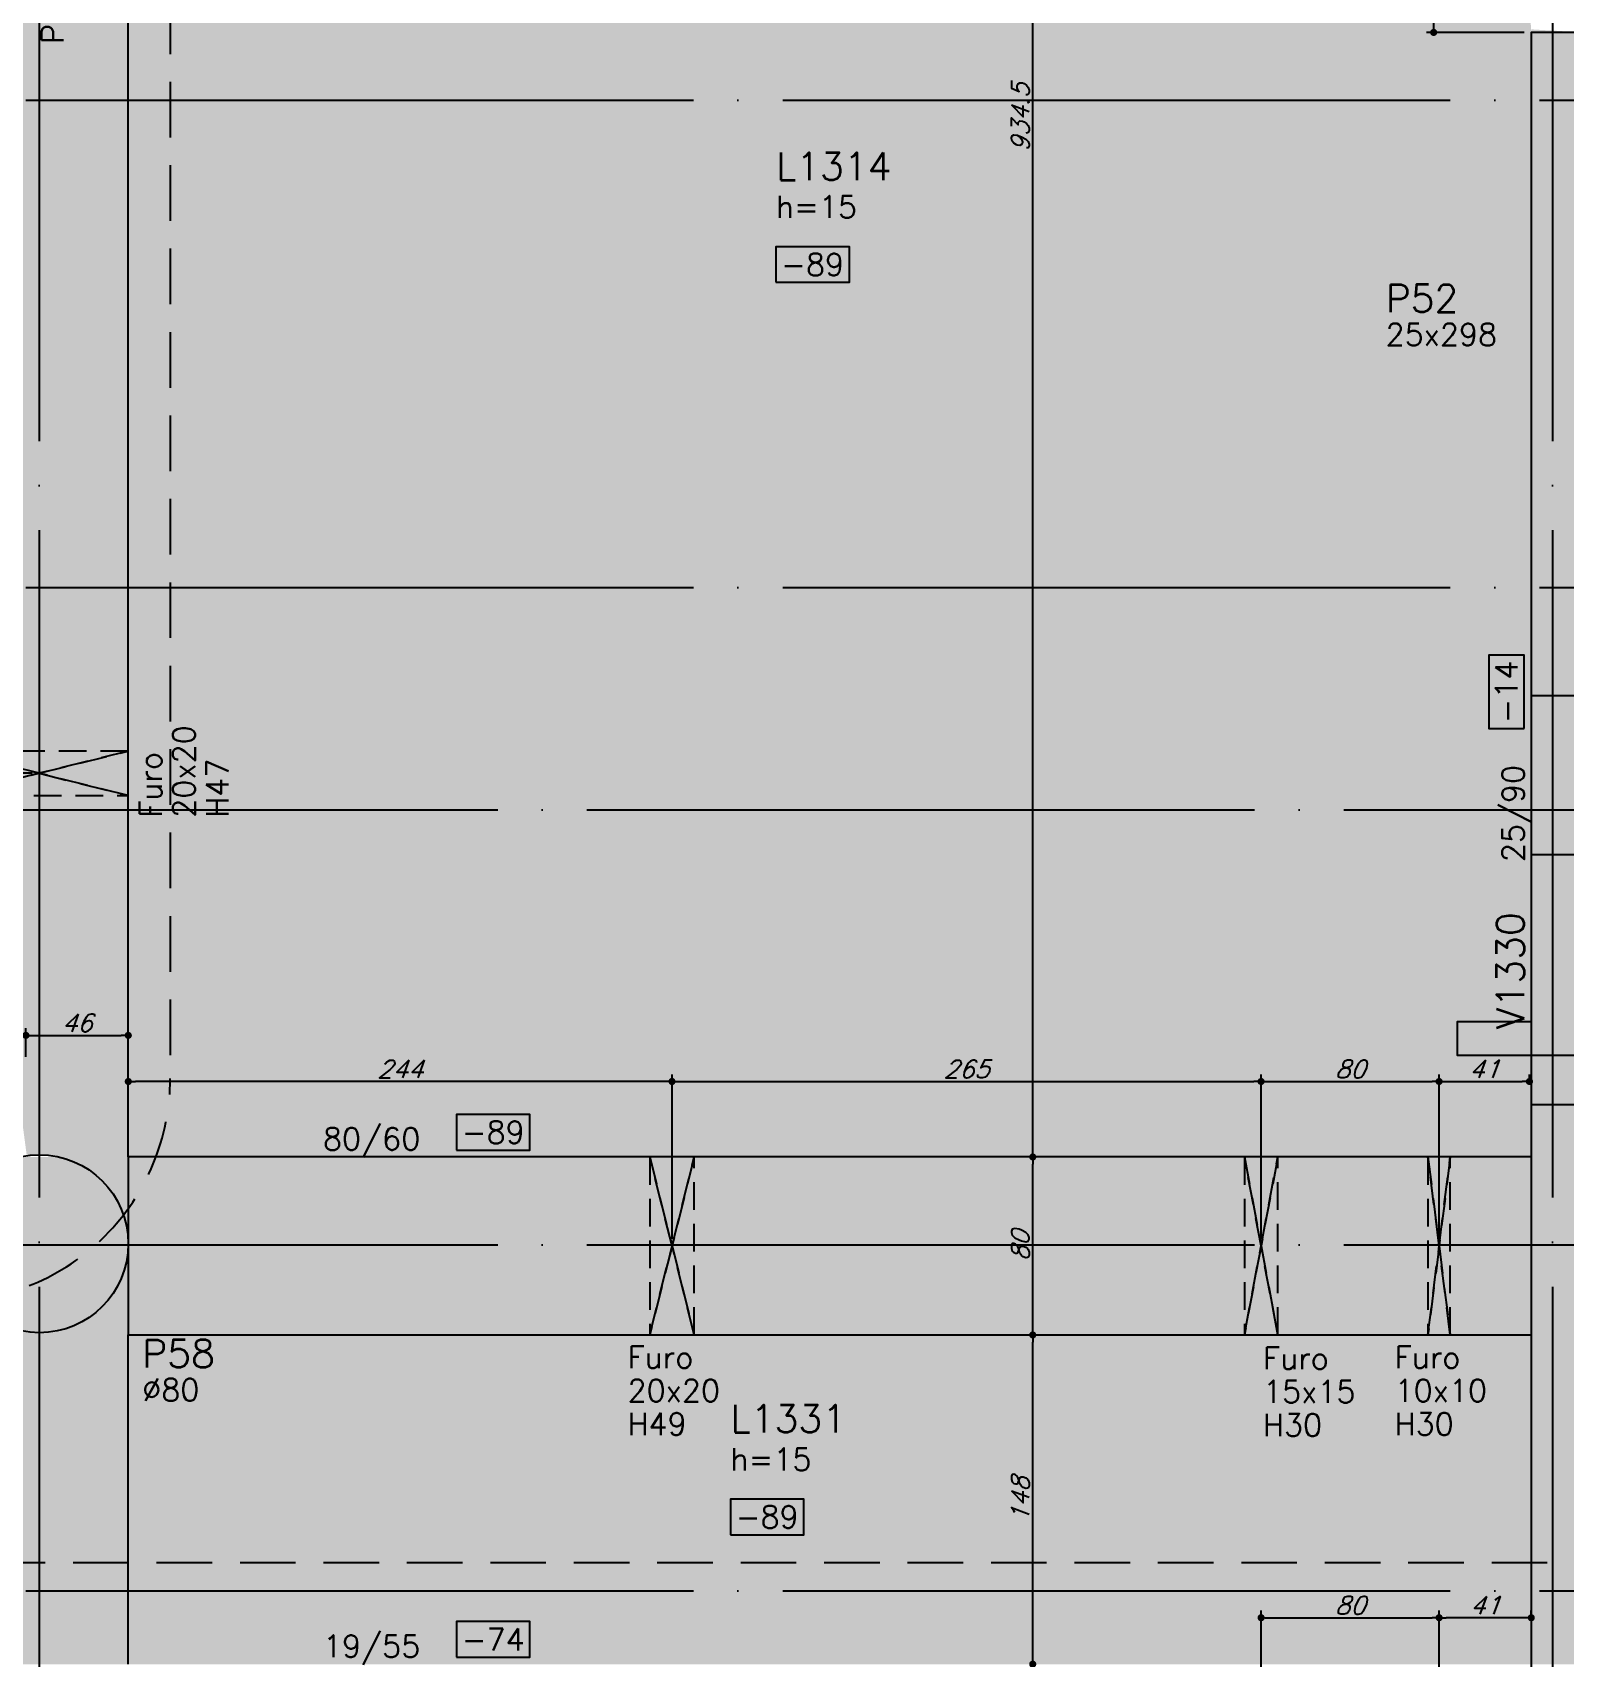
# Model space of a CAD drawing. Extents: x -5051 to 5519, y -2218 to 2282.
# Drawn here: x -2623 to -1935, y 174 to 904 of the extents above; entities that cross this region are included whole.
import ezdxf
from ezdxf.enums import TextEntityAlignment as Align

# ---------------------------------------------------------------- set-up
doc = ezdxf.new("R2010")
doc.units = 0
doc.header["$LTSCALE"] = 50
doc.header["$MEASUREMENT"] = 0
for name, pattern in [('DASHED', [0.75, 0.5, -0.25]), ('EIXO', [6.8, 6, -0.4, 0, -0.4]), ('HIDDEN', [0.375, 0.25, -0.125])]:
    doc.linetypes.add(name, pattern=pattern)
doc.layers.get('0').update_dxf_attribs({"linetype": 'CONTINUOUS'})
doc.layers.get('DEFPOINTS').update_dxf_attribs({"linetype": 'CONTINUOUS'})
for name, color, linetype in [('F-CORTE', 4, 'CONTINUOUS'), ('F-COTAS', 106, 'CONTINUOUS'), ('F-COTAS-FUROS VIGA', 50, 'CONTINUOUS'), ('F-DESNIVEL-8', 11, 'CONTINUOUS'), ('F-EIXO', 12, 'EIXO'), ('F-FURO-PAREDE', 2, 'HIDDEN'), ('F-FURO-PAREDE-TEXTOS', 2, 'CONTINUOUS'), ('F-LAJES-DIM', 2, 'CONTINUOUS'), ('F-LAJES-NOME', 4, 'CONTINUOUS'), ('F-PILARES-DIM', 172, 'CONTINUOUS'), ('F-PILARES-M', 170, 'CONTINUOUS'), ('F-PILARES-NOME', 170, 'CONTINUOUS'), ('F-PILARES-S', 170, 'CONTINUOUS'), ('F-SOLIDO-CORTE', 71, 'CONTINUOUS'), ('F-TEXTO', 6, 'CONTINUOUS'), ('F-TEXTO-YELLOW', 2, 'CONTINUOUS'), ('F-VIGAS', 3, 'CONTINUOUS'), ('F-VIGAS-DIM', 2, 'CONTINUOUS'), ('F-VIGAS-NOME', 4, 'CONTINUOUS')]:
    doc.layers.add(name, color=color, linetype=linetype)
doc.layers.add('F-DESNIVEL-3', color=7, linetype='CONTINUOUS', true_color=0xd5c7ff)
doc.layers.add('F-DESNIVEL-6', color=7, linetype='CONTINUOUS', true_color=0xffdebd)
doc.styles.add('CP-TEXT-INCL', font='simplex.shx', dxfattribs={"oblique": 20})
doc.styles.add('MCP', font='simplex.shx')
doc.styles.add('ROMANS', font='simplex.shx')
doc.dimstyles.new('CP-COTAS-50', dxfattribs={"dimscale": 0.64, "dimtxt": 12.5, "dimasz": 5, "dimexe": 5, "dimexo": 5, "dimgap": 2.5, "dimtad": 1, "dimdec": 1, "dimdsep": 46, "dimtxsty": 'CP-TEXT-INCL', "dimblk1": 'DOT', "dimblk2": 'DOT', "dimsah": 1, "dimcen": 9, "dimclrd": 256, "dimclre": 256, "dimclrt": 256, "dimadec": 0, "dimazin": 0, "dimtfac": 1, "dimtdec": 1, "dimtmove": 2, "dimatfit": 3, "dimldrblk": 'DOT', "dimfxl": 5, "dimtolj": 1, "dimarcsym": 0})

# ---------------------------------------------------------------- blocks, each defined once
blk = doc.blocks.new('*U3')
at = {"layer": 'F-EIXO'}
blk.add_line((0, 0), (7197, 0), dxfattribs=at)
at = {"layer": 'F-TEXTO', "style": 'ROMANS'}
blk.add_attdef('EIXO', text='', height=17.5, dxfattribs=at).set_placement((-28.2072, 0), align=Align.MIDDLE_CENTER)
blk = doc.blocks.new('*U4')
at = {"layer": 'F-EIXO'}
blk.add_line((0, 0), (7285, 0), dxfattribs=at)
at = {"layer": 'F-TEXTO', "style": 'ROMANS'}
blk.add_attdef('EIXO', text='', height=17.5, dxfattribs=at).set_placement((-28.2072, 0), align=Align.MIDDLE_CENTER)
blk = doc.blocks.new('*U214')
at = {"layer": 'F-EIXO'}
blk.add_line((0, 0), (0, -2495.78), dxfattribs=at)
at = {"layer": 'F-TEXTO', "style": 'ROMANS'}
blk.add_attdef('EIXO', text='', height=17.5, rotation=360, dxfattribs=at).set_placement((0, 28.21), align=Align.MIDDLE_CENTER)
blk = doc.blocks.new('*U9')
at = {"layer": 'F-LAJES-DIM', "color": 1}
blk.add_lwpolyline([(0, 0), (33, 0), (33, 16), (0, 16)], close=True, dxfattribs=at)
at = {"layer": 'F-LAJES-DIM', "style": 'MCP'}
blk.add_attdef('DIM', text='', height=10, dxfattribs=at).set_placement((16.5, 8), align=Align.MIDDLE_CENTER)
blk = doc.blocks.new('*U12')
at = {"layer": 'F-VIGAS-DIM', "color": 1}
blk.add_lwpolyline([(0, 0), (33, 0), (33, 16), (0, 16)], close=True, dxfattribs=at)
at = {"layer": 'F-VIGAS-DIM', "style": 'MCP'}
blk.add_attdef('DIM', text='', height=10, dxfattribs=at).set_placement((16.5, 8), align=Align.MIDDLE_CENTER)
blk = doc.blocks.new('_DOT')
at = {"color": 0, "linetype": 'ByBlock'}
blk.add_line((-0.5, 0), (-1, 0), dxfattribs=at)
at = {"color": 0, "linetype": 'ByBlock', "const_width": 0.5}
blk.add_lwpolyline([(-0.25, 0, 1), (0.25, 0, 1)], format="xyb", close=True, dxfattribs=at)
blk = doc.blocks.new('*D94')
at = {"layer": 'DEFPOINTS', "color": 0, "linetype": 'Continuous', "transparency": 16777216}
for p in [(-2173.54, 319), (-2173.54, 319), (-2173.54, 171)]:
    blk.add_point(p, dxfattribs=at)
at = {"layer": 'F-COTAS', "linetype": 'Continuous', "lineweight": -2, "transparency": 16777216}
blk.add_line((-2173.54, 174.2), (-2173.54, 315.8), dxfattribs=at)
at = {"layer": 'F-COTAS', "linetype": 'Continuous', "lineweight": -2, "transparency": 16777216, "xscale": 3.2, "yscale": 3.2, "zscale": 3.2}
for p, rotation in [((-2173.54, 319), 90), ((-2173.54, 171), 270)]:
    blk.add_blockref('_DOT', p, dxfattribs=dict(at, rotation=rotation))
at = {"layer": 'F-COTAS', "linetype": 'Continuous', "transparency": 16777216, "insert": (-2179.14, 245), "char_height": 8, "attachment_point": 5, "rotation": 90, "style": 'CP-TEXT-INCL'}
blk.add_mtext('\\A1;148', dxfattribs=at)
blk = doc.blocks.new('*D95')
at = {"layer": 'DEFPOINTS', "color": 0, "linetype": 'Continuous', "transparency": 16777216}
for p in [(-2173.54, 399), (-2173.54, 399), (-2173.54, 319)]:
    blk.add_point(p, dxfattribs=at)
at = {"layer": 'F-COTAS', "linetype": 'Continuous', "lineweight": -2, "transparency": 16777216}
blk.add_line((-2173.54, 322.2), (-2173.54, 395.8), dxfattribs=at)
at = {"layer": 'F-COTAS', "linetype": 'Continuous', "lineweight": -2, "transparency": 16777216, "xscale": 3.2, "yscale": 3.2, "zscale": 3.2}
for p, rotation in [((-2173.54, 399), 90), ((-2173.54, 319), 270)]:
    blk.add_blockref('_DOT', p, dxfattribs=dict(at, rotation=rotation))
at = {"layer": 'F-COTAS', "linetype": 'Continuous', "transparency": 16777216, "insert": (-2179.14, 359), "char_height": 8, "attachment_point": 5, "rotation": 90, "style": 'CP-TEXT-INCL'}
blk.add_mtext('\\A1;80', dxfattribs=at)
blk = doc.blocks.new('*D96')
at = {"layer": 'DEFPOINTS', "color": 0, "linetype": 'Continuous', "transparency": 16777216}
for p in [(-2173.54, 1333.5), (-2173.54, 1333.5), (-2173.54, 399)]:
    blk.add_point(p, dxfattribs=at)
at = {"layer": 'F-COTAS', "linetype": 'Continuous', "lineweight": -2, "transparency": 16777216}
blk.add_line((-2173.54, 402.2), (-2173.54, 1330.3), dxfattribs=at)
at = {"layer": 'F-COTAS', "linetype": 'Continuous', "lineweight": -2, "transparency": 16777216, "xscale": 3.2, "yscale": 3.2, "zscale": 3.2}
for p, rotation in [((-2173.54, 1333.5), 90), ((-2173.54, 399), 270)]:
    blk.add_blockref('_DOT', p, dxfattribs=dict(at, rotation=rotation))
at = {"layer": 'F-COTAS', "linetype": 'Continuous', "transparency": 16777216, "insert": (-2179.14, 866.25), "char_height": 8, "attachment_point": 5, "rotation": 90, "style": 'CP-TEXT-INCL'}
blk.add_mtext('\\A1;934.5', dxfattribs=at)
blk = doc.blocks.new('*D355')
at = {"layer": 'DEFPOINTS', "color": 0, "linetype": 'Continuous', "transparency": 16777216}
for p in [(-2620, 571.46), (-2693.12, 399), (-2684.34, 399)]:
    blk.add_point(p, dxfattribs=at)
at = {"layer": 'F-COTAS-FUROS VIGA', "linetype": 'Continuous', "lineweight": -2, "transparency": 16777216}
for p, q in [((-2623.2, 571.46), (-2696.32, 571.46)), ((-2693.12, 568.26), (-2693.12, 402.2)), ((-2687.54, 399), (-2696.32, 399))]:
    blk.add_line(p, q, dxfattribs=at)
at = {"layer": 'F-COTAS-FUROS VIGA', "linetype": 'Continuous', "lineweight": -2, "transparency": 16777216, "xscale": 3.2, "yscale": 3.2, "zscale": 3.2}
for p, rotation in [((-2693.12, 571.46), 90), ((-2693.12, 399), 270)]:
    blk.add_blockref('_DOT', p, dxfattribs=dict(at, rotation=rotation))
at = {"layer": 'F-COTAS-FUROS VIGA', "linetype": 'Continuous', "transparency": 16777216, "insert": (-2698.72, 485.23), "char_height": 8, "attachment_point": 5, "rotation": 90, "style": 'CP-TEXT-INCL'}
blk.add_mtext('\\A1;172', dxfattribs=at)
blk = doc.blocks.new('*D364')
at = {"layer": 'DEFPOINTS', "color": 0, "linetype": 'Continuous', "transparency": 16777216}
for p in [(-1990.91, 191.88), (-2070.91, 161.5), (-1990.91, 161.5)]:
    blk.add_point(p, dxfattribs=at)
at = {"layer": 'F-COTAS-FUROS VIGA', "linetype": 'Continuous', "lineweight": -2, "transparency": 16777216}
for p, q in [((-2070.91, 164.7), (-2070.91, 195.08)), ((-2067.71, 191.88), (-1994.11, 191.88)), ((-1990.91, 164.7), (-1990.91, 195.08))]:
    blk.add_line(p, q, dxfattribs=at)
at = {"layer": 'F-COTAS-FUROS VIGA', "linetype": 'Continuous', "lineweight": -2, "transparency": 16777216, "xscale": 3.2, "yscale": 3.2, "zscale": 3.2, "rotation": 180}
blk.add_blockref('_DOT', (-2070.91, 191.88), dxfattribs=at)
at = {"layer": 'F-COTAS-FUROS VIGA', "linetype": 'Continuous', "lineweight": -2, "transparency": 16777216, "xscale": 3.2, "yscale": 3.2, "zscale": 3.2}
blk.add_blockref('_DOT', (-1990.91, 191.88), dxfattribs=at)
at = {"layer": 'F-COTAS-FUROS VIGA', "linetype": 'Continuous', "transparency": 16777216, "insert": (-2030.91, 197.48), "char_height": 8, "attachment_point": 5, "style": 'CP-TEXT-INCL'}
blk.add_mtext('\\A1;80', dxfattribs=at)
blk = doc.blocks.new('*D365')
at = {"layer": 'DEFPOINTS', "color": 0, "linetype": 'Continuous', "transparency": 16777216}
for p in [(-1990.91, 191.88), (-1990.91, 190.39), (-1949.5, 187.92)]:
    blk.add_point(p, dxfattribs=at)
at = {"layer": 'F-COTAS-FUROS VIGA', "linetype": 'Continuous', "lineweight": -2, "transparency": 16777216}
for p, q in [((-1990.91, 193.59), (-1990.91, 195.08)), ((-1952.7, 191.88), (-1987.71, 191.88)), ((-1949.5, 191.12), (-1949.5, 195.08))]:
    blk.add_line(p, q, dxfattribs=at)
at = {"layer": 'F-COTAS-FUROS VIGA', "linetype": 'Continuous', "lineweight": -2, "transparency": 16777216, "xscale": 3.2, "yscale": 3.2, "zscale": 3.2, "rotation": 180}
blk.add_blockref('_DOT', (-1990.91, 191.88), dxfattribs=at)
at = {"layer": 'F-COTAS-FUROS VIGA', "linetype": 'Continuous', "lineweight": -2, "transparency": 16777216, "xscale": 3.2, "yscale": 3.2, "zscale": 3.2}
blk.add_blockref('_DOT', (-1949.5, 191.88), dxfattribs=at)
at = {"layer": 'F-COTAS-FUROS VIGA', "linetype": 'Continuous', "transparency": 16777216, "insert": (-1970.2, 197.48), "char_height": 8, "attachment_point": 5, "style": 'CP-TEXT-INCL'}
blk.add_mtext('\\A1;41', dxfattribs=at)
blk = doc.blocks.new('*D366')
at = {"layer": 'DEFPOINTS', "color": 0, "linetype": 'Continuous', "transparency": 16777216}
for p in [(-2580, 432.92), (-2580, 431.47), (-2335.65, 359)]:
    blk.add_point(p, dxfattribs=at)
at = {"layer": 'F-COTAS-FUROS VIGA', "linetype": 'Continuous', "lineweight": -2, "transparency": 16777216}
for p, q in [((-2580, 434.67), (-2580, 436.12)), ((-2338.85, 432.92), (-2576.8, 432.92)), ((-2335.65, 362.2), (-2335.65, 436.12))]:
    blk.add_line(p, q, dxfattribs=at)
at = {"layer": 'F-COTAS-FUROS VIGA', "linetype": 'Continuous', "lineweight": -2, "transparency": 16777216, "xscale": 3.2, "yscale": 3.2, "zscale": 3.2, "rotation": 180}
blk.add_blockref('_DOT', (-2580, 432.92), dxfattribs=at)
at = {"layer": 'F-COTAS-FUROS VIGA', "linetype": 'Continuous', "lineweight": -2, "transparency": 16777216, "xscale": 3.2, "yscale": 3.2, "zscale": 3.2}
blk.add_blockref('_DOT', (-2335.65, 432.92), dxfattribs=at)
at = {"layer": 'F-COTAS-FUROS VIGA', "linetype": 'Continuous', "transparency": 16777216, "insert": (-2457.82, 438.52), "char_height": 8, "attachment_point": 5, "style": 'CP-TEXT-INCL'}
blk.add_mtext('\\A1;244', dxfattribs=at)
blk = doc.blocks.new('*D367')
at = {"layer": 'DEFPOINTS', "color": 0, "linetype": 'Continuous', "transparency": 16777216}
for p in [(-2070.91, 432.92), (-2335.65, 359), (-2070.91, 359)]:
    blk.add_point(p, dxfattribs=at)
at = {"layer": 'F-COTAS-FUROS VIGA', "linetype": 'Continuous', "lineweight": -2, "transparency": 16777216}
for p, q in [((-2335.65, 362.2), (-2335.65, 436.12)), ((-2332.45, 432.92), (-2074.11, 432.92)), ((-2070.91, 362.2), (-2070.91, 436.12))]:
    blk.add_line(p, q, dxfattribs=at)
at = {"layer": 'F-COTAS-FUROS VIGA', "linetype": 'Continuous', "lineweight": -2, "transparency": 16777216, "xscale": 3.2, "yscale": 3.2, "zscale": 3.2, "rotation": 180}
blk.add_blockref('_DOT', (-2335.65, 432.92), dxfattribs=at)
at = {"layer": 'F-COTAS-FUROS VIGA', "linetype": 'Continuous', "lineweight": -2, "transparency": 16777216, "xscale": 3.2, "yscale": 3.2, "zscale": 3.2}
blk.add_blockref('_DOT', (-2070.91, 432.92), dxfattribs=at)
at = {"layer": 'F-COTAS-FUROS VIGA', "linetype": 'Continuous', "transparency": 16777216, "insert": (-2203.28, 438.52), "char_height": 8, "attachment_point": 5, "style": 'CP-TEXT-INCL'}
blk.add_mtext('\\A1;265', dxfattribs=at)
blk = doc.blocks.new('*D368')
at = {"layer": 'DEFPOINTS', "color": 0, "linetype": 'Continuous', "transparency": 16777216}
for p in [(-1990.91, 432.92), (-2070.91, 359), (-1990.91, 359)]:
    blk.add_point(p, dxfattribs=at)
at = {"layer": 'F-COTAS-FUROS VIGA', "linetype": 'Continuous', "lineweight": -2, "transparency": 16777216}
for p, q in [((-2070.91, 362.2), (-2070.91, 436.12)), ((-2067.71, 432.92), (-1994.11, 432.92)), ((-1990.91, 362.2), (-1990.91, 436.12))]:
    blk.add_line(p, q, dxfattribs=at)
at = {"layer": 'F-COTAS-FUROS VIGA', "linetype": 'Continuous', "lineweight": -2, "transparency": 16777216, "xscale": 3.2, "yscale": 3.2, "zscale": 3.2, "rotation": 180}
blk.add_blockref('_DOT', (-2070.91, 432.92), dxfattribs=at)
at = {"layer": 'F-COTAS-FUROS VIGA', "linetype": 'Continuous', "lineweight": -2, "transparency": 16777216, "xscale": 3.2, "yscale": 3.2, "zscale": 3.2}
blk.add_blockref('_DOT', (-1990.91, 432.92), dxfattribs=at)
at = {"layer": 'F-COTAS-FUROS VIGA', "linetype": 'Continuous', "transparency": 16777216, "insert": (-2030.91, 438.52), "char_height": 8, "attachment_point": 5, "style": 'CP-TEXT-INCL'}
blk.add_mtext('\\A1;80', dxfattribs=at)
blk = doc.blocks.new('*D369')
at = {"layer": 'DEFPOINTS', "color": 0, "linetype": 'Continuous', "transparency": 16777216}
for p in [(-1950.32, 432.92), (-1950.32, 429.09), (-1990.91, 415.9)]:
    blk.add_point(p, dxfattribs=at)
at = {"layer": 'F-COTAS-FUROS VIGA', "linetype": 'Continuous', "lineweight": -2, "transparency": 16777216}
for p, q in [((-1990.91, 419.1), (-1990.91, 436.12)), ((-1987.71, 432.92), (-1953.52, 432.92)), ((-1950.32, 432.29), (-1950.32, 436.12))]:
    blk.add_line(p, q, dxfattribs=at)
at = {"layer": 'F-COTAS-FUROS VIGA', "linetype": 'Continuous', "lineweight": -2, "transparency": 16777216, "xscale": 3.2, "yscale": 3.2, "zscale": 3.2, "rotation": 180}
blk.add_blockref('_DOT', (-1990.91, 432.92), dxfattribs=at)
at = {"layer": 'F-COTAS-FUROS VIGA', "linetype": 'Continuous', "lineweight": -2, "transparency": 16777216, "xscale": 3.2, "yscale": 3.2, "zscale": 3.2}
blk.add_blockref('_DOT', (-1950.32, 432.92), dxfattribs=at)
at = {"layer": 'F-COTAS-FUROS VIGA', "linetype": 'Continuous', "transparency": 16777216, "insert": (-1970.62, 438.52), "char_height": 8, "attachment_point": 5, "style": 'CP-TEXT-INCL'}
blk.add_mtext('\\A1;41', dxfattribs=at)
blk = doc.blocks.new('*D370')
at = {"layer": 'DEFPOINTS', "color": 0, "linetype": 'Continuous', "transparency": 16777216}
for p in [(-1993.36, 986.88), (-1937, 986.88), (-1949.43, 904.5)]:
    blk.add_point(p, dxfattribs=at)
at = {"layer": 'F-COTAS-FUROS VIGA', "linetype": 'Continuous', "lineweight": -2, "transparency": 16777216}
for p, q in [((-1940.2, 986.88), (-1996.56, 986.88)), ((-1993.36, 907.7), (-1993.36, 983.68)), ((-1952.63, 904.5), (-1996.56, 904.5))]:
    blk.add_line(p, q, dxfattribs=at)
at = {"layer": 'F-COTAS-FUROS VIGA', "linetype": 'Continuous', "lineweight": -2, "transparency": 16777216, "xscale": 3.2, "yscale": 3.2, "zscale": 3.2}
for p, rotation in [((-1993.36, 986.88), 90), ((-1993.36, 904.5), 270)]:
    blk.add_blockref('_DOT', p, dxfattribs=dict(at, rotation=rotation))
at = {"layer": 'F-COTAS-FUROS VIGA', "linetype": 'Continuous', "transparency": 16777216, "insert": (-1998.96, 945.69), "char_height": 8, "attachment_point": 5, "rotation": 90, "style": 'CP-TEXT-INCL'}
blk.add_mtext('\\A1;82', dxfattribs=at)
blk = doc.blocks.new('*D549')
at = {"layer": 'DEFPOINTS', "color": 0, "linetype": 'Continuous', "transparency": 16777216}
for p in [(-2580, 453.66), (-2626, 440.87), (-2580, 440.87)]:
    blk.add_point(p, dxfattribs=at)
at = {"layer": 'F-COTAS', "linetype": 'Continuous', "lineweight": -2, "transparency": 16777216}
for p, q in [((-2626, 444.07), (-2626, 456.86)), ((-2622.8, 453.66), (-2583.2, 453.66)), ((-2580, 444.07), (-2580, 456.86))]:
    blk.add_line(p, q, dxfattribs=at)
at = {"layer": 'F-COTAS', "linetype": 'Continuous', "lineweight": -2, "transparency": 16777216, "xscale": 3.2, "yscale": 3.2, "zscale": 3.2, "rotation": 180}
blk.add_blockref('_DOT', (-2626, 453.66), dxfattribs=at)
at = {"layer": 'F-COTAS', "linetype": 'Continuous', "lineweight": -2, "transparency": 16777216, "xscale": 3.2, "yscale": 3.2, "zscale": 3.2}
blk.add_blockref('_DOT', (-2580, 453.66), dxfattribs=at)
at = {"layer": 'F-COTAS', "linetype": 'Continuous', "transparency": 16777216, "insert": (-2603, 459.26), "char_height": 8, "attachment_point": 5, "style": 'CP-TEXT-INCL'}
blk.add_mtext('\\A1;46', dxfattribs=at)

msp = doc.modelspace()

# ---------------------------------------------------------------- hatches: boundary and pattern name
at = {"layer": 'F-DESNIVEL-3', "linetype": 'Continuous'}
h = msp.add_hatch(color=256, dxfattribs=at)
h.paths.add_polyline_path([(-1949.5, 127), (-1924.5, 127), (-1924.5, 422.5), (-1949.5, 422.5)], flags=16)
h.paths.add_polyline_path([(-1949.5, 131), (-1924.5, 131), (-1924.5, 171), (-1949.5, 171)], flags=0)
at = {"layer": 'F-SOLIDO-CORTE', "linetype": 'Continuous'}
msp.add_hatch(color=256, dxfattribs=at).paths.add_polyline_path([(-1949.5, 534.769), (-1949.5, 459.769), (-1982.85, 459.769), (-1982.85, 444.769), (-1924.5, 444.769), (-1924.5, 522.769), (-1891.15, 522.769), (-1891.15, 534.769)], flags=16)

# ---------------------------------------------------------------- linework, layer by layer
at = {"color": 4, "linetype": 'DASHED'}
for points in [[(-3279.785, 1282.285), (-2661.145, 1282.285, -0.4142136), (-2561.145, 1182.285), (-2561.145, 434.215, -0.4142136), (-2661.145, 334.215), (-2958.785, 334.215, -0.4142136), (-3058.785, 434.215), (-3058.785, 472.715, 0.4142136), (-3158.785, 572.715), (-3279.785, 572.715, -0.4142136), (-3379.785, 672.715), (-3379.785, 1182.285, -0.4142136)], [(-3279.785, 216.785), (-828.215, 216.785, -0.4142136), (-728.215, 116.785), (-728.215, -155.285, -0.4142136), (-828.215, -255.285), (-3279.785, -255.285, -0.4142136), (-3379.785, -155.285), (-3379.785, 116.785, -0.4142136)]]:
    msp.add_lwpolyline(points, format="xyb", close=True, dxfattribs=at)
at = {"layer": 'F-CORTE', "linetype": 'Continuous'}
for points in [[(-1891.15, 534.769), (-1949.5, 534.769), (-1949.5, 459.769), (-1982.85, 459.769)], [(-1982.85, 444.769), (-1924.5, 444.769), (-1924.5, 522.769), (-1891.15, 522.769)]]:
    msp.add_lwpolyline(points, dxfattribs=at)
at = {"layer": 'F-DESNIVEL-3', "linetype": 'Continuous'}
for points in [[(-1924.4, 904.4), (-1949.427, 905.859), (-1924.5, 606.5), (-1949.5, 606.5)], [(-1949.5, 422.6), (-1924.5, 422.6), (-1924.5, 606.4)], [(-1949.5, 422.6), (-1924.5, 606.4), (-1949.5, 606.4)], [(-1949.5, 422.6), (-1949.5, 606.4), (-1949.5, 422.6)]]:
    msp.add_solid(points, dxfattribs=at)
at = {"layer": 'F-DESNIVEL-6', "linetype": 'Continuous'}
for points in [[(-2580, 658), (-2580, 1197), (-2660, 1197)], [(-2580, 658), (-2660, 1197), (-2660, 658)], [(-2580, 658), (-2660, 658), (-2625.54, 399)], [(-2580, 658), (-2660, 658), (-2580, 658)], [(-2580, 658), (-2625.54, 399), (-2620, 400.102)], [(-2580, 658), (-2620, 400.102), (-2614.46, 399)], [(-2580, 658), (-2614.46, 399), (-2580, 399)], [(-2580, 171), (-2580, 399), (-2660, 399)], [(-2580, 171), (-2660, 399), (-2660, 171)]]:
    msp.add_solid(points, dxfattribs=at)
at = {"layer": 'F-DESNIVEL-8', "linetype": 'Continuous'}
for points in [[(-1975, 1333.5), (-2580, 1197), (-2580, 658)], [(-1975, 1333.5), (-2580, 658), (-1975, 1333.5)], [(-1975, 1333.5), (-2580, 658), (-2580, 399)], [(-1975, 1333.5), (-2580, 399), (-1975, 1333.5)], [(-1975, 1333.5), (-2580, 399), (-1949.5, 399)], [(-1975, 1333.5), (-1949.5, 399), (-1975, 1333.5)], [(-1975, 1333.5), (-1949.5, 399), (-1949.5, 422.5)], [(-1975, 1333.5), (-1949.5, 422.5), (-1975, 1333.5)], [(-1975, 1333.5), (-1949.5, 422.5), (-1949.5, 606.5)], [(-1975, 1333.5), (-1949.5, 606.5), (-1975, 1333.5)], [(-1975, 1333.5), (-1949.5, 606.5), (-1949.5, 904.5)], [(-2579.898, 360), (-1949.6, 399), (-2580, 399)], [(-2579.898, 360), (-2580, 399), (-2580, 360.513)], [(-2579.898, 360), (-1949.6, 319), (-1949.6, 399)], [(-2579.898, 360), (-2580, 359.487), (-1949.6, 319)], [(-1949.6, 319), (-2580, 359.487), (-2580, 319)], [(-2580, 319), (-2580, 171), (-1949.5, 171)], [(-2580, 319), (-1949.5, 171), (-2580, 319)], [(-2580, 319), (-1949.5, 171), (-1949.5, 319)], [(-2580, 319), (-1949.5, 319), (-2580, 319)]]:
    msp.add_solid(points, dxfattribs=at)
at = {"layer": 'F-FURO-PAREDE'}
for points in [[(-2620, 571.456), (-2580, 561.456), (-2580, 581.456), (-2620, 571.456), (-2580, 581.456), (-2660, 581.456), (-2620, 571.456), (-2660, 581.456), (-2660, 561.456), (-2620, 571.456), (-2660, 561.456), (-2580, 561.456), (-2620, 571.456)], [(-2335.646, 359), (-2345.646, 319), (-2325.646, 319), (-2335.646, 359), (-2325.646, 319), (-2325.646, 399), (-2335.646, 359), (-2325.646, 399), (-2345.646, 399), (-2335.646, 359), (-2345.646, 399), (-2345.646, 319), (-2335.646, 359)], [(-2070.91, 359), (-2078.41, 319), (-2063.41, 319), (-2070.91, 359), (-2063.41, 319), (-2063.41, 399), (-2070.91, 359), (-2063.41, 399), (-2078.41, 399), (-2070.91, 359), (-2078.41, 399), (-2078.41, 319), (-2070.91, 359)], [(-1990.91, 359), (-1995.91, 319), (-1985.91, 319), (-1990.91, 359), (-1985.91, 319), (-1985.91, 399), (-1990.91, 359), (-1985.91, 399), (-1995.91, 399), (-1990.91, 359), (-1995.91, 399), (-1995.91, 319), (-1990.91, 359)]]:
    msp.add_lwpolyline(points, dxfattribs=at)
at = {"layer": 'F-PILARES-M', "linetype": 'Continuous'}
msp.add_lwpolyline([(-1949.5, 127), (-1924.5, 127), (-1924.5, 422.5), (-1949.5, 422.5), (-1949.5, 127)], dxfattribs=at)
msp.add_circle((-2620, 360), 40, dxfattribs=at)
at = {"layer": 'F-PILARES-S', "linetype": 'Continuous'}
msp.add_lwpolyline([(-1949.5, 606.5), (-1924.5, 606.5), (-1924.5, 904.5), (-1949.5, 904.5), (-1949.5, 606.5)], dxfattribs=at)
at = {"layer": 'F-SOLIDO-CORTE', "linetype": 'Continuous'}
msp.add_lwpolyline([(-1949.5, 534.769), (-1949.5, 459.769), (-1982.85, 459.769), (-1982.85, 444.769), (-1924.5, 444.769), (-1924.5, 522.769), (-1891.15, 522.769), (-1891.15, 534.769), (-1949.5, 534.769)], dxfattribs=at)
at = {"layer": 'F-VIGAS'}
for points in [[(-2580, 658), (-2580, 1197)], [(-2580, 399), (-2580, 658)], [(-1949.5, 606.5), (-1949.5, 422.5)], [(-1949.5, 399), (-2580, 399)], [(-2580, 399), (-2580, 319)], [(-2580, 171), (-2580, 319)], [(-2580, 319), (-1949.5, 319)]]:
    msp.add_lwpolyline(points, dxfattribs=at)

# ---------------------------------------------------------------- block references
at = {"layer": 'F-EIXO', "linetype": 'Continuous'}
for name, p in [('*U214', (-2620, 1701.024)), ('*U214', (-1940, 1701.024)), ('*U3', (-3646.32, 874)), ('*U3', (-3646.32, 655)), ('*U4', (-3734.274, 555)), ('*U4', (-3734.274, 359.5)), ('*U3', (-3646.32, 204))]:
    msp.add_blockref(name, p, dxfattribs=at)
at = {"layer": 'F-LAJES-DIM', "linetype": 'Continuous'}
for p in [(-2288.949, 792.174), (-2309.392, 229.212)]:
    msp.add_blockref('*U9', p, dxfattribs=at).add_auto_attribs({'DIM': '-89'})
at = {"layer": 'F-VIGAS-DIM', "linetype": 'Continuous', "rotation": 90}
msp.add_blockref('*U12', (-1952.625, 591.526), dxfattribs=at).add_auto_attribs({'DIM': '-14'})
at = {"layer": 'F-VIGAS-DIM', "linetype": 'Continuous'}
for p, values in [((-2432.5, 402.125), {'DIM': '-89'}), ((-2432.5, 174.125), {'DIM': '-74'})]:
    msp.add_blockref('*U12', p, dxfattribs=at).add_auto_attribs(values)

# ---------------------------------------------------------------- texts
at = {"layer": 'F-FURO-PAREDE-TEXTOS', "linetype": 'Continuous', "style": 'MCP'}
for s, p in [('20x20', (-2550, 551.456)), ('Furo', (-2565, 551.456)), ('H47', (-2535, 551.456))]:
    msp.add_text(s, height=10, rotation=90, dxfattribs=at).set_placement(p)
for s, p in [('Furo', (-2355.646, 304)), ('Furo', (-2070.05, 303.546)), ('Furo', (-2010.91, 304)), ('20x20', (-2355.646, 289)), ('15x15', (-2070.05, 288.546)), ('10x10', (-2010.91, 289)), ('H49', (-2355.646, 274)), ('H30', (-2070.05, 273.546)), ('H30', (-2010.91, 274))]:
    msp.add_text(s, height=10, dxfattribs=at).set_placement(p)
at = {"layer": 'F-LAJES-DIM', "linetype": 'Continuous', "style": 'MCP'}
for p in [(-2288.949, 821.074), (-2309.392, 258.112)]:
    msp.add_text('h=15', height=10, dxfattribs=at).set_placement(p)
at = {"layer": 'F-LAJES-NOME', "linetype": 'Continuous', "style": 'MCP'}
for s, p in [('L1314', (-2288.949, 838.074)), ('L1331', (-2309.392, 275.112))]:
    msp.add_text(s, height=12.5, dxfattribs=at).set_placement(p)
at = {"layer": 'F-PILARES-DIM', "linetype": 'Continuous', "style": 'MCP'}
for s, p in [('25x298', (-2014.977, 763.693)), ('%%c80', (-2573.75, 289.375))]:
    msp.add_text(s, height=10, dxfattribs=at).set_placement(p)
at = {"layer": 'F-PILARES-NOME', "linetype": 'Continuous', "style": 'MCP'}
for s, p in [('P52', (-2014.977, 778.693)), ('P58', (-2573.75, 304.375))]:
    msp.add_text(s, height=12.5, dxfattribs=at).set_placement(p)
at = {"layer": 'F-TEXTO-YELLOW', "color": 2, "insert": (-2619.071, 899.274), "char_height": 10, "width": 276.95934, "attachment_point": 1, "rotation": 90, "style": 'MCP'}
msp.add_mtext('PROJEÇÃO PISCINA', dxfattribs=at)
at = {"layer": 'F-VIGAS-DIM', "linetype": 'Continuous', "style": 'MCP'}
msp.add_text('25/90', height=10, rotation=90, dxfattribs=at).set_placement((-1952.625, 531.526))
for s, p in [('80/60', (-2492.5, 402.125)), ('19/55', (-2492.5, 174.125))]:
    msp.add_text(s, height=10, dxfattribs=at).set_placement(p)
at = {"layer": 'F-VIGAS-NOME', "linetype": 'Continuous', "style": 'MCP'}
msp.add_text('V1330', height=12.5, rotation=90, dxfattribs=at).set_placement((-1952.625, 456.526))

# ---------------------------------------------------------------- dimensions: what is measured, and where the dimension line sits
at = {"layer": 'F-COTAS', "linetype": 'Continuous'}
for base, p1, p2, picture, middle in [((-2173.541, 1333.5), (-2173.541, 399), (-2173.541, 1333.5), '*D96', (-2179.141, 866.25)), ((-2173.541, 399), (-2173.541, 319), (-2173.541, 399), '*D95', (-2179.141, 359)), ((-2173.541, 319), (-2173.541, 171), (-2173.541, 319), '*D94', (-2179.141, 245))]:
    dim = msp.add_linear_dim(base=base, p1=p1, p2=p2, angle=270, dimstyle='CP-COTAS-50', dxfattribs=at)
    dim.commit()
    dim.dimension.update_dxf_attribs({"geometry": picture, "text_midpoint": middle})
dim = msp.add_linear_dim(base=(-2580, 453.658), p1=(-2626, 440.875), p2=(-2580, 440.875), dimstyle='CP-COTAS-50', override={"dimfxl": 7.5}, dxfattribs=at)
dim.commit()
dim.dimension.update_dxf_attribs({"geometry": '*D549', "text_midpoint": (-2603, 459.258)})
at = {"layer": 'F-COTAS-FUROS VIGA', "linetype": 'Continuous'}
for base, p1, p2, picture, middle in [((-1993.356, 986.88), (-1949.427, 904.5), (-1937, 986.88), '*D370', (-1998.956, 945.69)), ((-2693.124, 399), (-2620, 571.456), (-2684.34, 399), '*D355', (-2698.724, 485.228))]:
    dim = msp.add_linear_dim(base=base, p1=p1, p2=p2, angle=90, dimstyle='CP-COTAS-50', override={"dimdec": 0, "dimfxl": 7.5}, dxfattribs=at)
    dim.commit()
    dim.dimension.update_dxf_attribs({"geometry": picture, "text_midpoint": middle})
for base, p1, p2, picture, middle in [((-2580, 432.919), (-2335.646, 359), (-2580, 431.466), '*D366', (-2457.823, 438.519)), ((-2070.91, 432.919), (-2335.646, 359), (-2070.91, 359), '*D367', (-2203.278, 438.519)), ((-1990.91, 432.919), (-2070.91, 359), (-1990.91, 359), '*D368', (-2030.91, 438.519)), ((-1950.321, 432.919), (-1990.91, 415.903), (-1950.321, 429.088), '*D369', (-1970.615, 438.519)), ((-1990.91, 191.878), (-2070.91, 161.5), (-1990.91, 161.5), '*D364', (-2030.91, 197.478)), ((-1990.91, 191.878), (-1949.5, 187.915), (-1990.91, 190.392), '*D365', (-1970.205, 197.478))]:
    dim = msp.add_linear_dim(base=base, p1=p1, p2=p2, dimstyle='CP-COTAS-50', override={"dimdec": 0, "dimfxl": 7.5}, dxfattribs=at)
    dim.commit()
    dim.dimension.update_dxf_attribs({"geometry": picture, "text_midpoint": middle})

doc.saveas('drawing.dxf')
